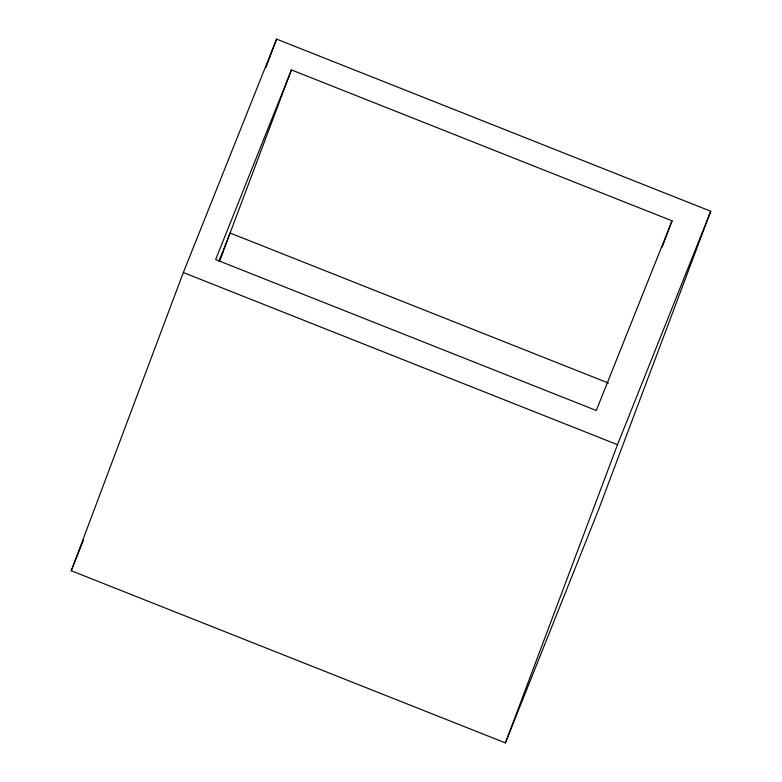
<?xml version="1.0" encoding="UTF-8"?>
<svg xmlns="http://www.w3.org/2000/svg" width="782" height="782" viewBox="0 0 782 782"><rect width="100%" height="100%" fill="white"/><g stroke="black" fill="none" stroke-linecap="round" stroke-linejoin="round"><path stroke-width="1.17" d="M71.25 570.752L183.34 272.537L276.593 39.1L710.75 211.248L598.66 509.463L505.407 742.9L71.25 570.752L83.469 540.157M265.86 67.663L276.593 39.1M219.84 260.367L223.241 251.296L219.312 261.09M223.672 250.162L291.422 69.911L672.051 220.837L662.188 247.073M505.407 742.9L617.497 444.684L710.75 211.248M219.028 261.12L230.104 233.036L608.464 383.063M291.422 69.911L215.656 259.575L596.285 410.501L672.051 220.837M183.34 272.537L617.497 444.684"/></g></svg>
